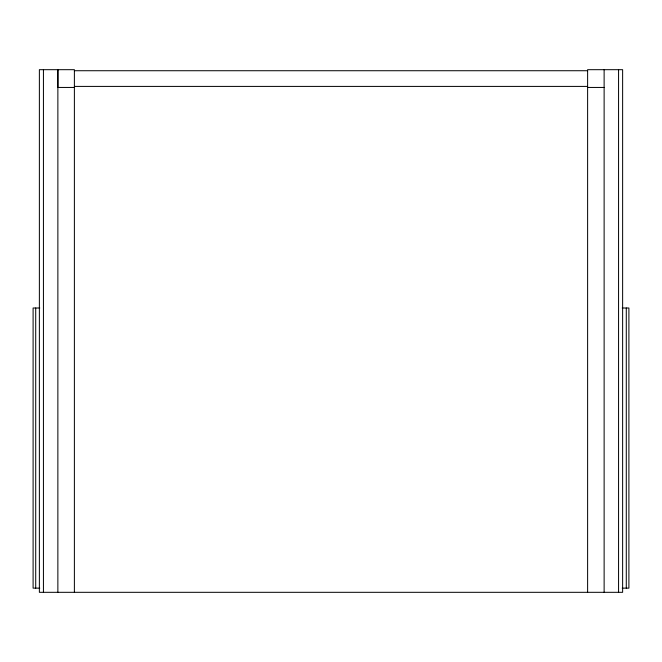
<?xml version="1.0" encoding="UTF-8"?>
<svg xmlns="http://www.w3.org/2000/svg" width="662" height="662" viewBox="0 0 662 662"><rect width="100%" height="100%" fill="white"/><g stroke="black" fill="none" stroke-linecap="round" stroke-linejoin="round"><path stroke-width="0.99" d="M57.867 592.316L57.875 69.684L57.875 87.45L74.384 87.45M74.384 70.726L587.616 70.726M74.384 86.408L587.616 86.408M587.616 87.45L604.125 87.45M39.778 308.004L33.1 308.004L33.1 588.137L39.778 588.137M622.222 308.004L628.9 308.004L628.9 588.137L622.222 588.137M626.285 308.004L626.285 588.137M618.565 69.684L618.565 592.316M604.125 69.684L604.133 592.316M587.616 592.316L587.616 69.684L622.628 69.684L622.628 592.316L39.372 592.316L39.372 69.684L74.384 69.684L74.384 592.316M43.435 69.684L43.435 592.316M35.715 308.004L35.715 588.137"/></g></svg>
